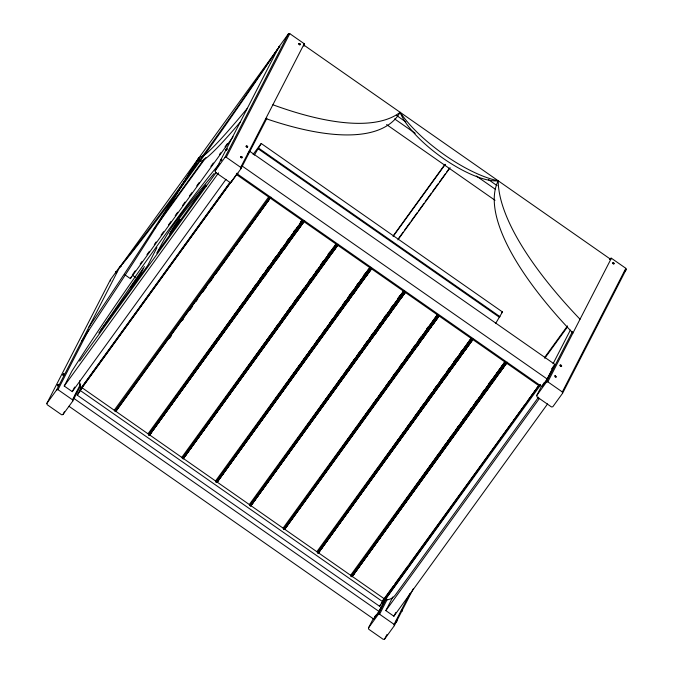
<?xml version="1.0" encoding="UTF-8"?>
<svg xmlns="http://www.w3.org/2000/svg" width="673" height="673" viewBox="0 0 673 673"><rect width="100%" height="100%" fill="white"/><g stroke="black" fill="none" stroke-linecap="round" stroke-linejoin="round"><path stroke-width="1.01" d="M80.415 386.142L72.734 401.1L62.959 414.593L61.613 414.778L47.144 404.675L46.883 403.363L110.422 279.732L120.189 266.239L121.535 266.054M46.883 403.363L56.65 389.869L120.189 266.239M56.65 389.869L57.996 389.675L88.743 329.854M225.985 179.338L72.28 391.652L64.238 386.041L71.801 371.319A158.853 7.639 -55.1 0 1 130.671 283.257A137.696 6.621 -55.1 0 1 147.53 259.273A274.811 13.216 -55.1 0 1 164.111 236.122A274.811 13.216 -55.1 0 1 179.859 214.603A137.696 6.621 -55.1 0 1 194.236 195.448A158.853 7.639 -55.1 0 1 219.785 163.43M72.28 391.652L74.644 387.051M124.757 274.702L130.369 278.622L131.277 276.855M62.959 414.593L64.406 411.783M72.734 401.1L72.474 399.787L80.634 383.896M75.006 395.446L76.899 391.77M119.584 267.417A207.326 9.969 -55.1 0 0 175.67 194.8L204.76 154.622A207.326 9.969 -55.1 0 0 278.058 48.506L119.584 267.417A280.027 13.46 -55.1 0 0 179.068 188.583L192.739 169.798L198.821 157.962L204.499 155.017A488.287 23.479 -55.1 0 0 247.311 108.345M77.311 395.211L82.081 387.766L384.392 598.869L382.878 601.805L379.622 606.306L77.311 395.211L78.825 392.266L237.157 173.558M79.372 391.518L80.895 388.228L229.939 182.349M144.35 266.525L140.741 273.541L130.369 287.792M156.935 247.597L147.799 265.364L98.805 332.984M158.046 251.046C172.12 222.292 193.858 198.072 214.073 173.483M170.673 232.034C179.767 215.596 192.823 201.589 204.474 186.909M266.92 118.221L240.976 168.696L231.209 182.19L229.863 182.375L215.385 172.271L215.124 170.959L278.664 47.329C280.649 44.452 278.042 47.825 278.664 47.27L288.431 33.835L289.777 33.65L304.255 43.753L304.516 45.066L303.91 46.244M215.124 170.959L224.9 157.465L288.431 33.835M224.9 157.465L226.246 157.28L289.777 33.65M231.209 182.19L232.168 180.322M540.268 384.401L539.182 385.898L236.871 174.803L237.628 173.331M240.976 168.696L240.715 167.384L304.255 43.753M247.975 153.848L248.926 152.005M254.327 155.135L261.242 143.509L502.47 311.952L495.547 323.578M413.256 588.85L394.336 625.671L384.569 639.165L383.223 639.35L368.745 629.247L368.484 627.934L373.288 618.588M379.622 606.306L380.38 604.834M69.016 406.307L373.683 619.051L375.576 615.366M376.022 615.105L375.071 616.956L378.327 612.464L381.658 605.986M382.609 604.135L384.981 599.508M373.683 619.051L379.109 611.547L385.259 599.593M368.484 627.934L378.26 614.441L385.94 599.483M378.26 614.441L379.606 614.247L387.286 599.298M547.586 403.909L393.882 616.224L385.848 610.613L392.83 597.027M393.882 616.224L395.808 612.489M384.569 639.165L386.958 634.513M394.336 625.671L394.075 624.359L409.933 593.51M609.435 259.585L610.041 258.407L611.387 258.222L625.856 268.325L626.117 269.637L562.578 393.268L552.811 406.761L551.465 406.946L536.995 396.843L536.734 395.531L541.538 386.184M553.063 363.748L570.359 330.098M236.4 173.306L541.925 386.647L543.818 382.971M541.925 386.647L547.359 379.151L554.922 364.43L249.397 151.089M536.734 395.531L546.501 382.037L572.445 331.562M546.501 382.037L547.847 381.852L611.387 258.222M562.578 393.268L562.317 391.955L625.856 268.325M401.831 610.066L401.428 610.655M396.077 622.003L397.036 620.699L396.481 621.406M81.719 341.085L116.707 288.128A514.912 24.758 -55.1 0 0 175.83 195.666L198.821 157.962L198.855 159.93L200.066 161.15M179.96 219.289L169.285 234.12M100.588 330.418L142.903 268.737M116.067 271.699C114.46 274.609 116.934 269.528 116.547 272.035C117.775 270.554 114.637 274.828 116.547 272.035M279.278 47.421C280.91 44.494 278.412 49.6 278.799 47.085M63.279 374.339C64.936 372.169 61.58 376.703 63.262 374.516M63.758 374.676C65.432 372.489 62.067 377.04 63.75 374.853M57.828 384.939C59.493 382.76 56.179 387.253 57.819 385.116M226.456 148.926C224.496 151.753 227.684 147.48 226.456 148.926C228.845 147.724 225.06 151.534 226.776 149.65M58.458 385.065C56.406 387.673 60.36 383.61 57.971 384.729M220.862 159.728C222.527 157.566 219.213 162.042 220.853 159.913M221.341 160.065C223.007 157.903 219.65 162.437 221.333 160.25M302.749 220.113L148.556 434.867L217.413 338.452M218.632 336.744L224.117 329.072M225.329 327.364L230.814 319.683M232.034 317.976L236.913 311.153M238.738 308.587L243.618 301.765M246.049 298.349L249.708 293.235M252.754 288.969L256.413 283.846M259.458 279.581L263.118 274.466M266.163 270.193L269.208 265.928M272.868 260.813L275.913 256.548M280.178 250.575L282.004 248.009M286.883 241.186L288.709 238.629M293.588 231.798L294.799 230.099M300.284 222.418L301.504 220.71M239.596 378.251L182.316 458.448L337.274 244.425M240.816 376.544L246.301 368.863M247.521 367.164L265.187 342.422M266.407 340.715L271.892 333.034M274.937 328.769L278.597 323.646M281.642 319.381L284.687 315.115M286.513 312.558L291.392 305.735M293.832 302.32L297.483 297.205M300.528 292.932L304.188 287.817M309.058 280.994L310.278 279.287M315.763 271.606L316.983 269.898M320.642 264.783L323.688 260.518M327.953 254.545L329.778 251.988M371.025 268.022L216.1 482.036L280.675 391.602M281.894 389.894L287.371 382.214M288.591 380.506L294.076 372.834M295.296 371.126L300.166 364.303M302 361.738L306.871 354.915M308.697 352.358L312.962 346.385M316.007 342.12L319.667 337.005M322.712 332.74L325.757 328.474M329.417 323.351L332.462 319.086M336.121 313.971L339.167 309.706M342.818 304.583L345.257 301.176M348.303 296.911L351.962 291.788M356.833 284.965L358.053 283.257M363.538 275.577L364.758 273.877M302.858 431.393L249.851 505.608L396.767 303.918M304.078 429.685L309.563 422.013M310.783 420.305L316.26 412.625M317.479 410.925L328.449 395.564M329.669 393.865L335.154 386.184M336.365 384.476L341.245 377.654M344.896 372.539L347.941 368.274M349.775 365.708L354.646 358.886M356.471 356.328L360.736 350.355M363.782 346.09L367.441 340.975M370.486 336.71L373.532 332.445M379.017 324.765L380.237 323.057M383.888 317.942L386.327 314.527M390.592 308.562L393.032 305.147M397.903 298.324L399.728 295.767M431.141 326.666L283.636 529.197L350.633 435.364M351.853 433.656L357.338 425.975M358.558 424.276L364.043 416.595M365.254 414.888L370.133 408.065M371.959 405.508L376.224 399.535M378.663 396.128L382.92 390.155M385.974 385.89L389.019 381.625M392.67 376.51L395.716 372.245M399.375 367.122L401.806 363.714M406.071 357.742L408.511 354.334M411.556 350.069L415.216 344.946M418.261 340.681L421.306 336.416M426.783 328.744L428.003 327.036M472.917 339.251L317.404 552.777L372.825 475.155M374.045 473.447L379.53 465.775M380.741 464.067L391.711 448.714M392.931 447.007L398.408 439.334M399.627 437.627L404.498 430.804M406.332 428.247L411.203 421.424M414.854 416.301L417.899 412.036M419.733 409.478L423.998 403.514M426.43 400.099L430.695 394.126M433.74 389.869L436.785 385.604M440.445 380.481L443.49 376.215M447.141 371.101L449.581 367.694M453.846 361.721L456.277 358.305M460.542 352.341L461.762 350.633M420.6 479.126L351.163 576.349L505.356 361.594M421.82 477.418L427.296 469.746M428.516 468.038L434.001 460.366M435.221 458.658L439.486 452.685M441.917 449.278L446.182 443.305M447.402 441.597L452.273 434.775M455.924 429.66L458.978 425.395M462.629 420.28L465.068 416.865M469.325 410.9L471.765 407.485M474.81 403.22L477.25 399.812M481.515 393.84L484.56 389.574M488.211 384.46L490.651 381.053M402.067 610.613C400.031 613.204 403.96 609.174 401.588 610.268M395.993 621.07L396.624 621.204M395.985 622.239L396.464 621.591M169.571 338.283L171.405 335.734M182.408 320.398L183.636 318.691M189.744 310.169L192.192 306.762M195.86 301.647L197.694 299.098M202.581 292.275L206.249 287.169M209.303 282.904L213.585 276.94M216.033 273.532L220.307 267.568M221.535 265.869L234.372 247.975M235.592 246.268L270.437 197.702M148.548 434.867L279.219 252.459M280.448 250.76L298.156 226.044M299.376 224.336L302.429 220.071M264.464 276.679L265.684 274.979M277.293 258.794L279.127 256.236M284.023 249.422L285.848 246.865M297.466 230.679L302.968 223.007M327.028 256.455L182.324 458.448L336.517 243.693M328.247 254.747L333.741 247.075M334.961 245.376L336.18 243.668M305.55 290.055L306.779 288.347M312.28 280.683L313.5 278.975M332.445 252.568L337.333 245.754L183.132 458.86M370.285 267.274L216.092 482.028L314.989 343.97M316.217 342.263L368.106 269.823M216.092 482.028L370.1 267.374M347.26 302.572L349.094 300.015M353.981 293.201L355.815 290.643M366.81 275.316L371.706 268.502L216.899 482.44L371.21 268.148M396.986 300.234L249.86 505.608L404.784 291.619M398.206 298.534L403.699 290.862M403.85 290.972L249.86 505.608L404.052 290.854M375.517 333.833L376.737 332.126M382.239 324.462L383.459 322.754M388.346 315.94L390.18 313.391M395.068 306.577L396.902 304.019M401.184 298.055L405.457 292.09M438.544 315.216L283.636 529.197L437.45 314.459M283.627 529.188L437.82 314.434M416.604 347.201L419.052 343.794M423.325 337.838L424.554 336.13M430.047 328.466L431.275 326.767M432.495 325.059L439.217 315.687L284.435 529.601L438.72 315.343M472.295 338.813L317.404 552.777L432.756 391.736M433.976 390.029L471.209 338.056M317.395 552.769L471.588 338.014M445.476 377.612L446.704 375.904M458.313 359.727L460.139 357.17M465.026 350.355L469.914 343.541M471.142 341.842L472.976 339.285M487.269 386.361L351.163 576.349L505.12 361.763M488.489 384.653L504.969 361.653M486.571 390.988L487.79 389.28M493.292 381.616L494.512 379.917M500.014 372.253L506.727 362.882L351.971 576.761L506.214 362.562M382.584 600.846L384.931 599.946L539.123 385.175L528.002 400.435M192.739 169.798L206.754 150.331A280.027 13.46 -55.1 0 0 278.058 48.506M304.162 221.282L149.364 435.28L303.7 220.954M337.451 244.551L183.123 458.851L337.762 244.77M405.432 292.074L250.667 506.02L404.969 291.746M469.872 343.508L318.203 553.181L472.48 338.94M115.596 411.699L270.411 197.677M149.364 435.28L304.003 221.173M216.899 482.44L371.521 268.367M250.667 506.02L405.272 291.964M318.203 553.181L472.791 339.158M471.1 341.808L472.942 339.259M351.971 576.761L506.55 362.747M160.418 219.364L204.07 159.072M153.688 229.695L156.144 226.296M157.373 224.597L205.946 157.507M132.8 274.239L135.256 270.84M140.177 264.052L142.02 261.503M146.941 254.705L149.398 251.307M154.319 244.518L156.161 241.969M161.083 235.171L163.539 231.773M168.46 224.984L170.917 221.585M175.224 215.638L177.68 212.247M182.602 205.45L185.058 202.051M189.365 196.112L191.822 192.714M196.743 185.916L199.2 182.518M210.885 166.382L213.341 162.984M219.491 154.496L220.719 152.796M225.018 146.849L227.482 143.458M299.51 44.048C301.63 46.546 296.398 43.148 299.838 43.594C302.009 45.941 297.037 42.517 299.838 43.594M299.207 44.637L299.535 44.182M130.369 278.622L233.043 136.796M156.658 253.132L205.93 184.924L206.241 186.228M79.624 361.107L216.201 172.456M64.238 386.041L218.557 172.877M247.395 146.966C246.814 148.632 247.227 144.72 246.268 145.991C246.671 147.076 248.817 147.185 247.193 146.033M241.422 157.078C243.542 159.535 238.318 156.262 241.75 156.624C243.878 158.937 238.965 155.556 241.75 156.624M241.119 157.667L241.447 157.213M230.376 182.408L80.272 389.751L230.578 182.476M236.871 174.803L237.956 173.306M253.09 154.42L261.174 143.526M114.242 410.227L268.704 196.869M114.789 411.296L269.755 197.231M115.849 411.346L270.925 197.139M148.01 433.807L302.471 220.45M148.556 434.876L303.515 220.837M149.616 434.926L304.692 220.719M181.777 457.388L336.239 244.03M183.384 458.506L338.46 244.299M215.545 480.968L370.007 267.61M393.369 235.6L444.979 164.305M393.074 236.517L445.299 164.38M217.152 482.087L371.614 268.729M398.803 238.116L403.11 232.177M404.338 230.477L409.865 222.839M411.094 221.148L417.235 212.66M418.463 210.96L423.998 203.322M425.227 201.622L431.368 193.134M432.596 191.443L438.123 183.805M439.36 182.105L445.501 173.617M446.729 171.918L449.185 168.528M397.894 239.882L450.119 167.745M249.313 504.548L403.775 291.19M250.928 505.667L405.382 292.309M283.089 528.128L437.543 314.771M284.696 529.247L439.149 315.889M316.857 551.709L471.31 338.351M318.464 552.827L472.917 339.47M350.625 575.289L505.078 361.931M351.171 576.357L506.054 362.411M352.231 576.408L507.307 362.2M544.735 357.321L567.482 325.892M613.397 263.227C616.165 263.168 611.707 264.296 612.783 262.916M544.76 358.305L567.507 326.876M383.198 599.996L393.68 585.56M394.908 583.861L407.846 566.027M409.083 564.336L511.985 422.518M513.213 420.818L524.309 405.533M381.137 603.361L538.846 385.511M551.902 368.594L554.922 364.43M552.146 368.611L553.231 367.105L546.569 380.06L543.313 384.561M384.931 599.946L540.444 385.133M624.283 272.17L626.117 269.637M560.449 366.255L559.869 365.338L561.408 366.516L560.449 366.255L561.08 365.212L560.188 364.892L561.736 366.07L561.08 365.212M538.568 397.171L395.312 595.058A12.812 12.064 27.2 0 1 383.189 599.761M554.889 376.022C558.497 379.412 553.618 373.187 555.334 376.4M385.848 610.613L539.544 398.298M400.469 298.837L405.407 292.057M432.369 324.975L439.158 315.654M501.469 313.046L502.47 311.952M246.655 146.344L245.897 146.31L246.562 147.067M613.726 262.781C611.076 261.486 615.745 265.112 613.095 263.816M555.006 376.846L555.965 377.116L555.511 376.417M303.649 44.931L610.781 259.399M396.405 115.352L405.869 121.956M488.497 179.649L497.103 185.664M394.571 118.902L415.233 133.33M476.333 175.998L495.269 189.214M279.102 46.496L279.581 46.832M386.58 124.572L495.025 200.293M258.811 148.253L500.031 316.697M258.407 148.994L499.635 317.437M226.153 149.515L226.633 149.86M241.834 165.81L547.359 379.151M226.246 157.28L240.715 167.384M547.847 381.852L562.317 391.955M221.005 159.526L221.493 159.863M220.702 160.115L221.19 160.452M132.186 275.089L135.399 277.335M115.764 272.287L116.244 272.624M63.422 374.138L63.901 374.474M63.119 374.726L63.599 375.063M401.285 610.857L401.764 611.193M80.567 390.71L382.878 601.805M57.676 385.318L58.156 385.654M395.842 621.457L396.321 621.793M73.584 398.206L379.109 611.547M57.996 389.675L72.474 399.787M379.606 614.247L394.075 624.359M81.189 388.826L80.474 387.345A12.812 12.064 27.2 0 1 79.801 380.682M110.422 279.732L110.683 281.045M580.025 319.229A300.293 100.193 35.9 0 1 498.213 180.801A77.218 25.767 35.9 0 1 400.124 112.307A308.604 102.961 35.9 0 1 272.893 104.769M572.916 333.068A290.761 97.013 35.9 0 1 498.213 180.801A65.298 21.788 35.9 0 1 443.12 158.323A65.298 21.788 35.9 0 1 400.124 112.307A324.563 108.286 35.9 0 1 265.785 118.599M88.836 327.255A488.287 23.479 -55.1 0 0 175.771 194.699L198.821 157.962L198.821 159.972L199.519 160.99L200.823 161.141A519.96 25.002 -55.1 0 0 240.194 122.183"/></g></svg>
